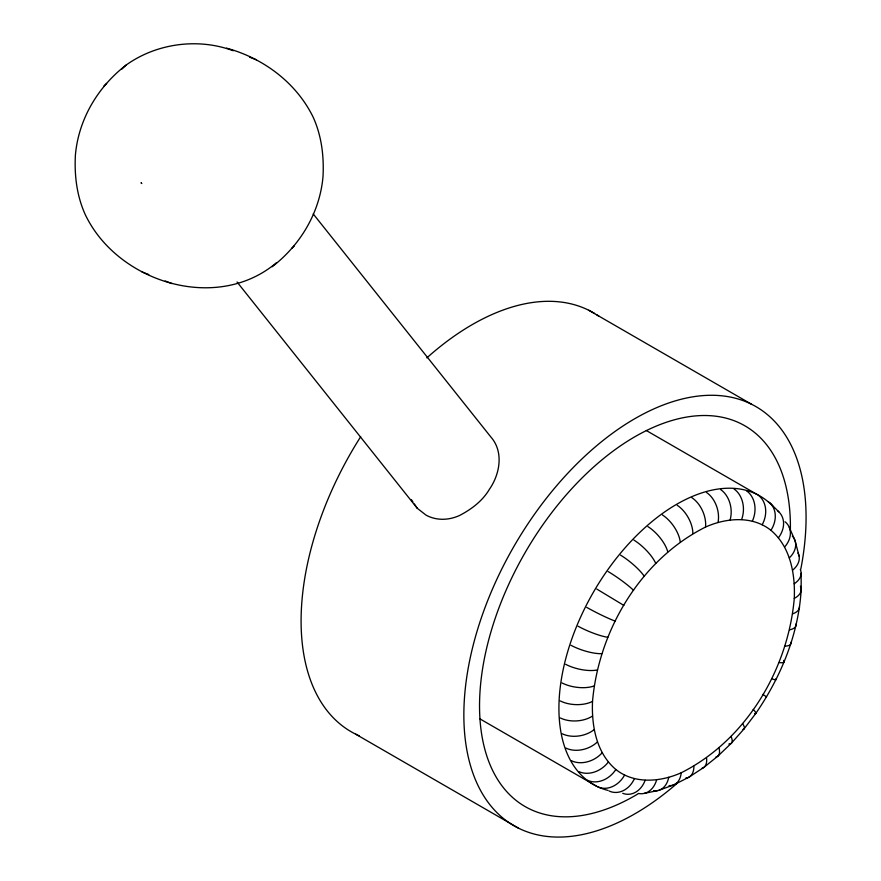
<?xml version="1.0" encoding="UTF-8"?>
<svg xmlns="http://www.w3.org/2000/svg" width="881" height="881" viewBox="0 0 881 881"><rect width="100%" height="100%" fill="white"/><g stroke="black" fill="none" stroke-linecap="round" stroke-linejoin="round"><path stroke-width="1.32" d="M592.517 701.408C598.728 630.212 640.795 559.523 705.56 527.047C726.12 517.83 752.341 515.462 770.93 530.318C790.488 546.793 795.312 574.082 794.277 598.408C788.055 669.604 745.987 740.293 681.233 772.758C660.673 781.976 634.452 784.354 615.863 769.498C596.305 753.024 591.481 725.735 592.517 701.408A23.633 12.83 2.8 0 1 560.239 700.913M801.148 590.391C798.351 634.65 780.874 677.004 755.887 713.28M233.223 50.746C198.225 37.685 156.642 43.246 126.225 64.974C97.912 86.756 78.486 119.331 75.392 155.166C74.323 175.44 76.779 195.802 85.182 214.435C117.459 282.482 217.012 313.317 276.623 262.571M272.163 266.756C300.487 244.973 319.902 212.387 323.008 176.563C324.076 156.289 321.609 135.927 313.218 117.283C296.335 82.671 263.309 58.146 226.527 48.147M755.777 713.434L744.027 728.939L731.417 743.157L718.147 755.876M103.936 85.942L106.612 83.431M121.776 69.159L126.225 64.974M291.787 248.299L294.452 245.788M717.674 756.294L703.864 767.395L689.074 777.097L674.031 784.773M658.988 790.257L673.106 785.125M644.198 793.407L657.953 790.543M249.631 57.177L256.404 59.798M141.995 271.932L148.757 274.553M165.176 280.984L171.872 283.572M765.908 696.662L766.525 696.882L762.935 694.415M588.706 310.233L751.471 404.203M646.324 430.523L756.889 494.362M479.991 718.907L596.514 786.171M355.704 734.181L518.469 828.151M596.767 589.048L623.847 605.401M237.033 281.975L417.253 508.271L426.041 515.132A50.294 41.033 -63.6 0 0 459.375 515.583C471.093 509.493 481.885 501.487 488.955 490.078L489.142 489.66C499.846 474.639 504.075 451.887 490.849 436.976L313.195 213.896M770.082 503.139L778.815 511.828M411.427 499.725L412.881 501.862M414.334 503.998L417.253 508.271M789.343 527.466L794.75 539.888M795.125 540.945L799.056 555.977M801.126 573.223L801.192 589.554M596.911 314.913A241.989 139.716 -60 0 1 599.157 316.433M359.382 735.888A241.989 139.716 -60 0 1 360.681 436.734M426.845 357.884A241.989 139.716 -60 0 1 594.62 313.482M677.313 783.165A241.989 139.716 -60 0 1 464.452 731.12A241.989 139.716 -60 0 1 649.121 411.097A241.989 139.716 -60 0 1 800.785 569.181M638.042 793.847A219.821 126.919 -60 0 1 479.539 707.036A219.821 126.919 -60 0 1 636.104 436.04A219.821 126.919 -60 0 1 790.367 530.197M607.956 790.389A166.564 96.161 -60 0 1 593.871 591.404A166.564 96.161 -60 0 1 773.078 506.454M768.144 501.542A23.633 19.217 -51.2 0 1 770.919 530.307M757.968 495.023A23.633 19.283 -63.6 0 1 762.186 524.724M746.526 490.816A23.633 19.041 -75.8 0 1 752.374 521.1M734.005 488.966A23.633 18.501 -87.1 0 1 741.626 519.526M720.592 489.517A23.633 17.675 82.8 0 1 730.107 519.988M677.203 505.276A23.633 13.578 59.8 0 1 692.873 533.512M691.959 497.743A23.633 15.186 66.4 0 1 705.549 527.047M602.175 752.781A23.633 18.193 -28.5 0 1 571.505 760.777M608.342 762.021A23.633 18.853 -39.3 0 1 578.696 771.547M624.585 775.082A23.633 19.283 -63.6 0 1 597.626 786.777M634.397 778.694A23.633 19.041 -75.8 0 1 609.068 790.984M615.852 769.498A23.633 19.217 -51.2 0 1 587.44 780.258M592.572 716.022A23.633 14.537 -3.5 0 1 560.316 717.949M633.902 540.075A23.633 7.577 43.8 0 1 655.717 563.377M620.543 555.129A23.633 5.286 39.3 0 1 644.264 576.295M615.202 621.116A23.633 1.916 26.7 0 1 586.691 607.361M607.791 637.293A23.633 4.306 22.5 0 1 578.057 626.204M594.036 685.98A23.633 10.924 8.4 0 1 562.023 682.94M597.12 669.978A23.633 8.843 13.4 0 1 565.624 664.296M647.942 526.618A23.633 9.735 48.7 0 1 667.765 551.825M601.734 653.669A23.633 6.63 18.1 0 1 570.998 645.288M594.223 729.589A23.633 16.012 -10.7 0 1 562.243 733.763M597.439 741.912A23.633 17.235 -18.9 0 1 565.987 748.112M608.099 571.538A23.633 2.918 35.1 0 1 633.582 590.38M662.446 514.956A23.633 11.75 53.9 0 1 680.22 541.815M706.507 492.457A23.633 16.563 74 0 1 718.026 522.51M777.89 511.002A23.633 18.853 -39.3 0 1 778.43 537.784M783.694 660.398A23.633 4.306 22.5 0 1 778.98 662.512M775.621 678.987A23.633 1.916 26.7 0 1 771.569 678.689M799.496 606.789A23.633 10.924 8.4 0 1 792.746 613.826M795.95 624.045A23.633 8.843 13.4 0 1 789.651 629.827M753.189 709.425A23.633 2.918 35.1 0 1 754.532 713.478M742.518 723.499A23.633 5.286 39.3 0 1 742.947 729.391M797.977 553.004A23.633 16.012 -10.7 0 1 792.548 570.205M800.322 569.489A23.633 14.537 -3.5 0 1 794.199 583.784M790.764 642.392A23.633 6.63 18.1 0 1 785.037 646.136M706.551 757.99A23.633 11.75 53.9 0 1 701.761 768.419M693.898 766.294A23.633 13.578 59.8 0 1 685.627 778.165M719.006 747.98A23.633 9.735 48.7 0 1 715.857 757.098M681.222 772.758A23.633 15.186 66.4 0 1 669.075 785.61M668.745 777.284A23.633 16.563 74 0 1 653.57 790.731M731.054 736.428A23.633 7.577 43.8 0 1 730.074 743.916M729.49 744.027A23.633 7.577 43.8 0 1 728.84 744.06M656.664 779.806A23.633 17.675 82.8 0 1 638.428 793.451M785.07 521.761A23.633 18.193 -28.5 0 1 784.597 547.024M792.316 536.033A23.633 17.235 -18.9 0 1 789.332 557.893M800.4 586.206A23.633 12.83 2.8 0 1 794.266 598.397M645.156 780.28A23.633 18.501 -87.1 0 1 622.724 793.318M141.235 182.774L141.632 183.479L141.235 182.774"/></g></svg>
